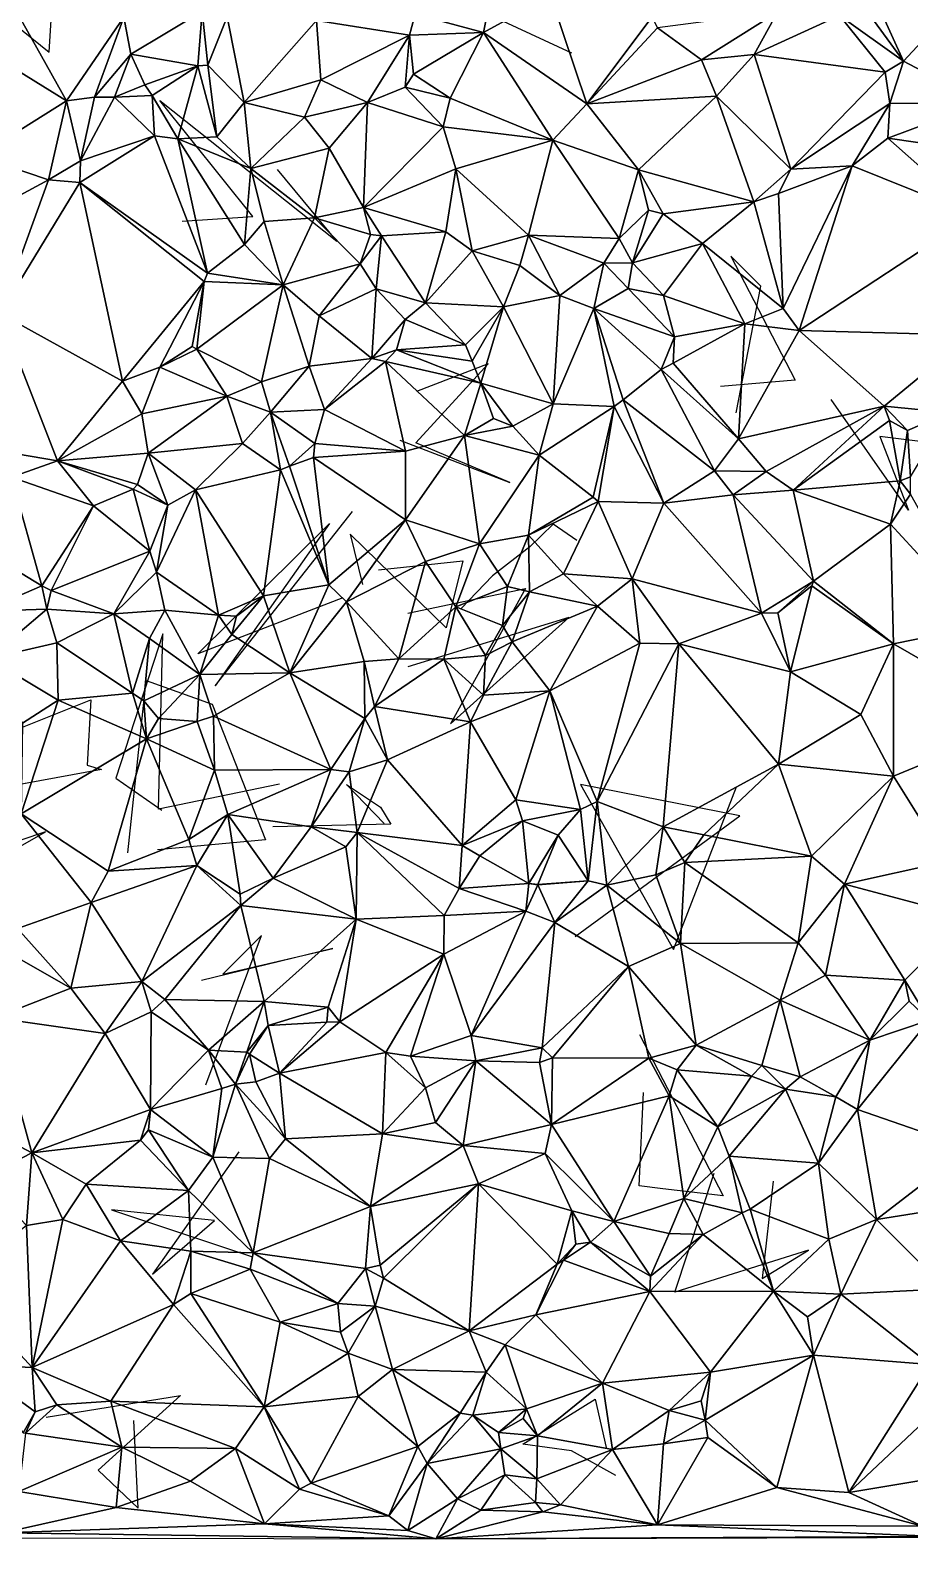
# Model space of a CAD drawing. Header units: metres. Extents: x -15.6 to 15.5, y -15 to 15.8.
# Drawn here: x -6.24 to 3.23, y -14.99 to 1.26 of the extents above; entities that cross this region are included whole.
import ezdxf

# ---------------------------------------------------------------- set-up
doc = ezdxf.new("R2010")
doc.units = ezdxf.units.M
doc.layers.add('CRACKS', color=1, linetype='Continuous')
doc.layers.add('STREET_MESH', color=7, linetype='Continuous')

msp = doc.modelspace()

# ---------------------------------------------------------------- linework, layer by layer
at = {"layer": 'CRACKS'}
for points in [[(-6.993, 1.798, 0.1), (-6.038, 1.024, 0.1), (-5.934, 2.712, 0.1), (-6.664, 1.946, 0.1), (-7.461, 1.06, 0.1)], [(-0.409, 1.013, 0.1), (-2.129, 1.817, 0.1), (-0.677, 1.504, 0.1), (-1.448, 2.076, 0.1), (-1.28, 1.486, 0.1)], [(-4.608, -0.793, 0.1), (-3.844, -0.744, 0.1), (-4.847, 0.506, 0.1), (-2.942, -1.01, 0.1), (-3.58, -0.239, 0.1)], [(1.36, -2.86, 0.1), (1.626, -1.494, 0.1), (1.301, -1.173, 0.1), (1.996, -2.509, 0.1), (1.19, -2.576, 0.1)], [(-2.264, -3.153, 0.1), (-1.078, -3.609, 0.1), (-2.089, -3.181, 0.1), (-1.311, -2.333, 0.1), (-2.082, -2.629, 0.1)], [(3.437, -3.069, 0.1), (4.034, -3.253, 0.1), (2.906, -3.113, 0.1), (3.215, -3.907, 0.1), (2.383, -2.717, 0.1)], [(-2.876, -4.85, 0.1), (-4.438, -5.456, 0.1), (-3.02, -4.052, 0.1), (-4.251, -5.801, 0.1), (-2.774, -3.922, 0.1)], [(-0.356, -4.234, 0.1), (-0.611, -4.059, 0.1), (-0.861, -4.301, 0.1), (-1.264, -4.616, 0.1), (-1.604, -4.968, 0.1)], [(-2.493, -4.551, 0.1), (-1.585, -4.454, 0.1), (-1.765, -5.176, 0.1), (-2.799, -4.165, 0.1), (-2.663, -4.707, 0.1)], [(-2.177, -5.016, 0.1), (-0.911, -4.753, 0.1), (-1.716, -6.208, 0.1), (-0.442, -5.062, 0.1), (-2.178, -5.596, 0.1)], [(-3.559, -6.857, 0.1), (-4.863, -7.127, 0.1), (-4.816, -5.238, 0.1), (-5.322, -6.794, 0.1), (-4.827, -7.14, 0.1)], [(-5.191, -7.6, 0.1), (-4.996, -5.742, 0.1), (-4.284, -5.996, 0.1), (-3.708, -7.458, 0.1), (-4.873, -7.565, 0.1)], [(-6.672, -6.381, 0.1), (-5.591, -5.95, 0.1), (-5.629, -6.655, 0.1), (-5.477, -6.702, 0.1), (-7.121, -7.004, 0.1)], [(-2.431, -7.284, 0.1), (-2.838, -6.862, 0.1), (-2.47, -7.107, 0.1), (-2.359, -7.289, 0.1), (-3.632, -7.318, 0.1)], [(-0.374, -8.501, 0.1), (1.4, -7.2, 0.1), (-0.316, -6.863, 0.1), (0.684, -8.64, 0.1), (1.361, -6.888, 0.1)], [(-7.014, -7.626, 0.1), (-7.861, -8.391, 0.1), (-6.077, -7.372, 0.1), (-7.379, -7.809, 0.1), (-7.75, -8.092, 0.1)], [(-4.352, -10.096, 0.1), (-3.753, -8.487, 0.1), (-4.168, -8.906, 0.1), (-2.985, -8.629, 0.1), (-4.398, -8.973, 0.1)], [(0.319, -9.556, 0.1), (1.22, -11.293, 0.1), (0.57, -11.218, 0.1), (0.315, -11.185, 0.1), (0.36, -10.178, 0.1)], [(-3.997, -10.819, 0.1), (-4.925, -12.135, 0.1), (-4.258, -11.559, 0.1), (-5.366, -11.443, 0.1), (-3.85, -11.95, 0.1)], [(1.759, -11.136, 0.1), (1.639, -12.183, 0.1), (2.139, -11.877, 0.1), (0.699, -12.329, 0.1), (1.123, -11.05, 0.1)], [(-6.072, -13.677, 0.1), (-4.623, -13.443, 0.1), (-5.511, -14.248, 0.1), (-5.079, -14.655, 0.1), (-5.127, -13.714, 0.1)], [(0.065, -14.305, 0.1), (-0.414, -14.041, 0.1), (-0.937, -13.969, 0.1), (-0.159, -13.481, 0.1), (-0.041, -14.003, 0.1)]]:
    msp.add_polyline3d(points, dxfattribs=at)
at = {"layer": 'STREET_MESH'}
for points in [[(-6.542, 1.738), (-6.903, 1.152), (-5.852, 0.501)], [(-5.236, 1.402), (-6.542, 1.738), (-5.852, 0.501)], [(-1.361, 1.238), (-1.266, 1.731), (-2.098, 1.434)], [(-0.641, 1.635), (-1.266, 1.731), (-1.361, 1.238)], [(-0.641, 1.635), (-1.361, 1.238), (-0.248, 0.47)], [(0.456, 1.406), (-0.641, 1.635), (-0.248, 0.47)], [(3.162, 0.927), (2.633, 1.653), (2.473, 1.422)], [(2.633, 1.653), (3.162, 0.927), (2.774, 1.783)], [(2.774, 1.783), (3.162, 0.927), (3.502, 1.293)], [(-5.236, 1.402), (-5.852, 0.501), (-5.551, 0.542)], [(-5.158, 1.003), (-5.236, 1.402), (-5.551, 0.542)], [(-5.236, 1.402), (-5.158, 1.003), (-4.392, 1.462)], [(-5.158, 1.003), (-4.438, 0.878), (-4.392, 1.462)], [(-4.438, 0.878), (-4.332, 0.886), (-4.392, 1.462)], [(-4.332, 0.886), (-4.122, 1.405), (-4.392, 1.462)], [(-4.122, 1.405), (-4.332, 0.886), (-3.938, 0.483)], [(-4.122, 1.405), (-3.938, 0.483), (-3.16, 1.368)], [(-3.938, 0.483), (-3.112, 0.726), (-3.16, 1.368)], [(-2.158, 1.21), (-2.098, 1.434), (-3.16, 1.368)], [(-3.112, 0.726), (-2.158, 1.21), (-3.16, 1.368)], [(-2.158, 1.21), (-1.361, 1.238), (-2.098, 1.434)], [(0.513, 1.287), (0.456, 1.406), (-0.248, 0.47)], [(0.513, 1.287), (0.986, 0.943), (1.805, 1.456)], [(1.805, 1.456), (0.986, 0.943), (1.554, 1)], [(2.473, 1.422), (1.805, 1.456), (1.554, 1)], [(2.965, 0.81), (2.473, 1.422), (1.554, 1)], [(3.162, 0.927), (2.473, 1.422), (2.965, 0.81)], [(-6.903, 1.152), (-6.803, -0.095), (-5.852, 0.501)], [(-2.158, 1.21), (-3.112, 0.726), (-2.61, 0.482)], [(-2.207, 0.65), (-2.158, 1.21), (-2.61, 0.482)], [(-2.207, 0.65), (-2.114, 0.789), (-2.158, 1.21)], [(-2.114, 0.789), (-1.361, 1.238), (-2.158, 1.21)], [(-1.361, 1.238), (-2.114, 0.789), (-1.721, 0.529)], [(-1.361, 1.238), (-1.721, 0.529), (-0.615, 0.078)], [(-1.361, 1.238), (-0.615, 0.078), (-0.248, 0.47)], [(0.986, 0.943), (0.513, 1.287), (-0.248, 0.47)], [(3.502, 1.293), (3.162, 0.927), (4.011, 0.479)], [(-5.336, 0.54), (-5.158, 1.003), (-5.551, 0.542)], [(-5.158, 1.003), (-5.336, 0.54), (-5.009, 0.672)], [(-4.438, 0.878), (-5.158, 1.003), (-5.009, 0.672)], [(0.986, 0.943), (1.149, 0.553), (1.554, 1)], [(1.149, 0.553), (1.947, -0.233), (1.554, 1)], [(1.947, -0.233), (2.965, 0.81), (1.554, 1)], [(-4.93, 0.558), (-4.438, 0.878), (-5.009, 0.672)], [(-4.438, 0.878), (-4.93, 0.558), (-4.652, 0.092)], [(-4.233, 0.114), (-4.438, 0.878), (-4.652, 0.092)], [(-4.332, 0.886), (-4.438, 0.878), (-4.233, 0.114)], [(-4.332, 0.886), (-4.233, 0.114), (-3.938, 0.483)], [(1.149, 0.553), (0.986, 0.943), (-0.248, 0.47)], [(3.162, 0.927), (2.965, 0.81), (3.014, 0.474)], [(4.011, 0.479), (3.162, 0.927), (3.014, 0.474)], [(-5.336, 0.54), (-4.93, 0.558), (-5.009, 0.672)], [(-3.112, 0.726), (-3.938, 0.483), (-3.288, 0.327)], [(-3.112, 0.726), (-3.288, 0.327), (-2.61, 0.482)], [(-2.114, 0.789), (-2.207, 0.65), (-1.721, 0.529)], [(2.965, 0.81), (1.947, -0.233), (3.014, 0.474)], [(-5.852, 0.501), (-6.803, -0.095), (-6.046, -0.351)], [(-5.701, -0.146), (-5.852, 0.501), (-6.046, -0.351)], [(-5.852, 0.501), (-5.701, -0.146), (-5.551, 0.542)], [(-5.701, -0.146), (-5.336, 0.54), (-5.551, 0.542)], [(-5.336, 0.54), (-5.701, -0.146), (-4.903, 0.125)], [(-4.93, 0.558), (-5.336, 0.54), (-4.903, 0.125)], [(-4.652, 0.092), (-4.93, 0.558), (-4.903, 0.125)], [(-1.797, 0.221), (-2.207, 0.65), (-2.61, 0.482)], [(-2.207, 0.65), (-1.797, 0.221), (-1.721, 0.529)], [(-1.721, 0.529), (-1.797, 0.221), (-0.615, 0.078)], [(1.149, 0.553), (-0.248, 0.47), (0.308, -0.242)], [(1.551, -0.586), (1.149, 0.553), (0.308, -0.242)], [(1.551, -0.586), (1.947, -0.233), (1.149, 0.553)], [(-3.938, 0.483), (-4.233, 0.114), (-3.866, -0.226)], [(-3.288, 0.327), (-3.938, 0.483), (-3.866, -0.226)], [(-3.022, -0.01), (-3.288, 0.327), (-3.866, -0.226)], [(-3.288, 0.327), (-3.022, -0.01), (-2.61, 0.482)], [(-3.022, -0.01), (-2.653, -0.649), (-2.61, 0.482)], [(-2.653, -0.649), (-1.797, 0.221), (-2.61, 0.482)], [(-0.248, 0.47), (-0.615, 0.078), (0.308, -0.242)], [(1.947, -0.233), (2.607, -0.198), (3.014, 0.474)], [(2.607, -0.198), (2.992, 0.1), (3.014, 0.474)], [(2.992, 0.1), (4.011, 0.479), (3.014, 0.474)], [(4.011, 0.479), (2.992, 0.1), (4.283, -0.088)], [(-1.797, 0.221), (-2.653, -0.649), (-1.661, -0.231)], [(-1.797, 0.221), (-1.661, -0.231), (-0.615, 0.078)], [(-4.903, 0.125), (-5.701, -0.146), (-5.71, -0.378)], [(-4.335, -1.355), (-4.903, 0.125), (-5.71, -0.378)], [(-4.335, -1.355), (-4.652, 0.092), (-4.903, 0.125)], [(-4.233, 0.114), (-4.652, 0.092), (-3.866, -0.226)], [(-4.652, 0.092), (-3.937, -1.047), (-3.866, -0.226)], [(-4.335, -1.355), (-3.937, -1.047), (-4.652, 0.092)], [(-0.615, 0.078), (-1.661, -0.231), (-0.877, -0.944)], [(0.101, -0.98), (-0.615, 0.078), (-0.877, -0.944)], [(-0.615, 0.078), (0.101, -0.98), (0.308, -0.242)], [(2.992, 0.1), (2.607, -0.198), (3.929, -0.729)], [(2.992, 0.1), (3.929, -0.729), (4.283, -0.088)], [(-6.046, -0.351), (-6.803, -0.095), (-6.84, -0.777)], [(-5.701, -0.146), (-6.046, -0.351), (-5.71, -0.378)], [(-3.183, -0.758), (-3.022, -0.01), (-3.866, -0.226)], [(-3.022, -0.01), (-3.183, -0.758), (-2.653, -0.649)], [(-3.937, -1.047), (-3.725, -0.798), (-3.866, -0.226)], [(-3.725, -0.798), (-3.183, -0.758), (-3.866, -0.226)], [(-2.653, -0.649), (-1.766, -0.908), (-1.661, -0.231)], [(-1.766, -0.908), (-1.485, -1.116), (-1.661, -0.231)], [(-1.661, -0.231), (-1.485, -1.116), (-0.877, -0.944)], [(0.101, -0.98), (0.416, -0.675), (0.308, -0.242)], [(0.416, -0.675), (0.574, -0.715), (0.308, -0.242)], [(0.574, -0.715), (1.551, -0.586), (0.308, -0.242)], [(1.947, -0.233), (1.551, -0.586), (1.815, -0.498)], [(2.607, -0.198), (1.947, -0.233), (1.815, -0.498)], [(1.864, -1.735), (2.607, -0.198), (1.815, -0.498)], [(2.607, -0.198), (1.864, -1.735), (2.037, -1.973)], [(3.929, -0.729), (2.607, -0.198), (2.037, -1.973)], [(-6.567, -1.79), (-6.046, -0.351), (-6.84, -0.777)], [(-6.046, -0.351), (-6.567, -1.79), (-5.71, -0.378)], [(-6.567, -1.79), (-5.249, -2.517), (-5.71, -0.378)], [(-5.249, -2.517), (-4.369, -1.443), (-5.71, -0.378)], [(-4.369, -1.443), (-4.335, -1.355), (-5.71, -0.378)], [(-2.653, -0.649), (-3.183, -0.758), (-2.579, -0.937)], [(-2.653, -0.649), (-2.579, -0.937), (-2.461, -0.952)], [(-1.766, -0.908), (-2.653, -0.649), (-2.461, -0.952)], [(0.995, -1.036), (1.551, -0.586), (0.574, -0.715)], [(1.864, -1.735), (1.551, -0.586), (0.995, -1.036)], [(1.551, -0.586), (1.864, -1.735), (1.815, -0.498)], [(-3.725, -0.798), (-3.937, -1.047), (-3.518, -1.479)], [(-3.183, -0.758), (-3.725, -0.798), (-3.518, -1.479)], [(-2.691, -1.256), (-3.183, -0.758), (-3.518, -1.479)], [(-3.183, -0.758), (-2.691, -1.256), (-2.579, -0.937)], [(0.243, -1.243), (0.416, -0.675), (0.101, -0.98)], [(0.416, -0.675), (0.243, -1.243), (0.574, -0.715)], [(0.243, -1.243), (0.995, -1.036), (0.574, -0.715)], [(3.884, -2.022), (3.929, -0.729), (2.037, -1.973)], [(-2.579, -0.937), (-2.691, -1.256), (-2.461, -0.952)], [(-2.691, -1.256), (-2.517, -1.525), (-2.461, -0.952)], [(-2.517, -1.525), (-1.985, -1.673), (-2.461, -0.952)], [(-1.985, -1.673), (-1.766, -0.908), (-2.461, -0.952)], [(-1.985, -1.673), (-1.485, -1.116), (-1.766, -0.908)], [(-1.485, -1.116), (-0.972, -1.274), (-0.877, -0.944)], [(-0.972, -1.274), (-0.539, -1.594), (-0.877, -0.944)], [(-0.539, -1.594), (-0.065, -1.248), (-0.877, -0.944)], [(-0.065, -1.248), (0.101, -0.98), (-0.877, -0.944)], [(-3.937, -1.047), (-4.335, -1.355), (-3.518, -1.479)], [(-1.485, -1.116), (-1.985, -1.673), (-1.148, -1.719)], [(-0.972, -1.274), (-1.485, -1.116), (-1.148, -1.719)], [(-0.065, -1.248), (0.243, -1.243), (0.101, -0.98)], [(0.243, -1.243), (0.576, -1.596), (0.995, -1.036)], [(0.995, -1.036), (0.576, -1.596), (1.453, -1.901)], [(1.864, -1.735), (0.995, -1.036), (1.453, -1.901)], [(-2.691, -1.256), (-3.518, -1.479), (-3.131, -1.813)], [(-2.517, -1.525), (-2.691, -1.256), (-3.131, -1.813)], [(-0.539, -1.594), (-0.972, -1.274), (-1.148, -1.719)], [(-0.172, -1.737), (-0.065, -1.248), (-0.539, -1.594)], [(-0.172, -1.737), (0.197, -1.52), (-0.065, -1.248)], [(0.197, -1.52), (0.243, -1.243), (-0.065, -1.248)], [(0.243, -1.243), (0.197, -1.52), (0.576, -1.596)], [(-4.369, -1.443), (-5.249, -2.517), (-4.847, -2.366)], [(-4.369, -1.443), (-4.847, -2.366), (-4.499, -2.145)], [(-4.45, -2.175), (-4.369, -1.443), (-4.499, -2.145)], [(-4.369, -1.443), (-4.45, -2.175), (-3.518, -1.479)], [(-4.335, -1.355), (-4.369, -1.443), (-3.518, -1.479)], [(-3.518, -1.479), (-4.45, -2.175), (-3.752, -2.526)], [(-3.24, -2.355), (-3.518, -1.479), (-3.752, -2.526)], [(-3.518, -1.479), (-3.24, -2.355), (-3.131, -1.813)], [(-2.566, -2.273), (-2.517, -1.525), (-3.131, -1.813)], [(-2.205, -1.855), (-2.517, -1.525), (-2.566, -2.273)], [(-2.205, -1.855), (-1.985, -1.673), (-2.517, -1.525)], [(-0.539, -1.594), (-1.148, -1.719), (-0.612, -2.763)], [(-0.172, -1.737), (-0.539, -1.594), (-0.612, -2.763)], [(0.197, -1.52), (-0.172, -1.737), (0.695, -2.04)], [(0.197, -1.52), (0.695, -2.04), (0.576, -1.596)], [(0.576, -1.596), (0.695, -2.04), (1.453, -1.901)], [(-1.985, -1.673), (-2.205, -1.855), (-1.555, -2.126)], [(-1.985, -1.673), (-1.555, -2.126), (-1.148, -1.719)], [(-1.555, -2.126), (-1.483, -2.303), (-1.148, -1.719)], [(-1.483, -2.303), (-1.389, -2.54), (-1.148, -1.719)], [(-1.148, -1.719), (-1.389, -2.54), (-0.612, -2.763)], [(0.047, -2.79), (-0.172, -1.737), (-0.612, -2.763)], [(0.552, -2.391), (-0.172, -1.737), (0.142, -2.72)], [(0.695, -2.04), (-0.172, -1.737), (0.552, -2.391)], [(-0.172, -1.737), (0.047, -2.79), (0.142, -2.72)], [(2.037, -1.973), (1.864, -1.735), (1.453, -1.901)], [(-6.856, -3.223), (-5.949, -3.377), (-6.567, -1.79)], [(-5.949, -3.377), (-5.249, -2.517), (-6.567, -1.79)], [(-3.24, -2.355), (-2.566, -2.273), (-3.131, -1.813)], [(-2.297, -2.179), (-2.205, -1.855), (-2.566, -2.273)], [(-2.205, -1.855), (-2.297, -2.179), (-1.555, -2.126)], [(1.385, -3.14), (1.453, -1.901), (0.679, -2.323)], [(1.453, -1.901), (0.695, -2.04), (0.679, -2.323)], [(1.385, -3.14), (2.037, -1.973), (1.453, -1.901)], [(0.695, -2.04), (0.552, -2.391), (0.679, -2.323)], [(2.037, -1.973), (1.385, -3.14), (2.952, -2.788)], [(3.884, -2.022), (2.037, -1.973), (2.952, -2.788)], [(3.652, -2.855), (3.884, -2.022), (2.952, -2.788)], [(-4.847, -2.366), (-4.45, -2.175), (-4.499, -2.145)], [(-4.125, -2.681), (-4.45, -2.175), (-4.847, -2.366)], [(-4.45, -2.175), (-4.125, -2.681), (-3.752, -2.526)], [(-3.24, -2.355), (-3.074, -2.824), (-2.566, -2.273)], [(-3.074, -2.824), (-2.418, -2.307), (-2.566, -2.273)], [(-2.418, -2.307), (-2.297, -2.179), (-2.566, -2.273)], [(-1.389, -2.54), (-2.297, -2.179), (-2.418, -2.307)], [(-2.297, -2.179), (-1.483, -2.303), (-1.555, -2.126)], [(-1.483, -2.303), (-2.297, -2.179), (-1.389, -2.54)], [(-4.847, -2.366), (-5.249, -2.517), (-5.042, -2.869)], [(-4.125, -2.681), (-4.847, -2.366), (-5.042, -2.869)], [(-3.657, -2.853), (-3.24, -2.355), (-3.752, -2.526)], [(-3.657, -2.853), (-3.074, -2.824), (-3.24, -2.355)], [(-3.074, -2.824), (-2.203, -3.271), (-2.418, -2.307)], [(-1.389, -2.54), (-2.418, -2.307), (-1.567, -3.104)], [(-2.418, -2.307), (-2.203, -3.271), (-1.567, -3.104)], [(1.126, -3.485), (0.552, -2.391), (0.142, -2.72)], [(0.552, -2.391), (1.385, -3.14), (0.679, -2.323)], [(1.385, -3.14), (0.552, -2.391), (1.126, -3.485)], [(-5.249, -2.517), (-5.949, -3.377), (-5.042, -2.869)], [(-4.125, -2.681), (-3.657, -2.853), (-3.752, -2.526)], [(-1.253, -2.92), (-1.389, -2.54), (-1.567, -3.104)], [(-1.389, -2.54), (-1.046, -3.001), (-0.612, -2.763)], [(-1.389, -2.54), (-1.253, -2.92), (-1.046, -3.001)], [(-4.972, -3.295), (-4.125, -2.681), (-5.042, -2.869)], [(-4.125, -2.681), (-4.972, -3.295), (-3.956, -3.19)], [(-3.657, -2.853), (-4.125, -2.681), (-3.956, -3.19)], [(0.142, -2.72), (0.047, -2.79), (0.579, -3.832)], [(1.126, -3.485), (0.142, -2.72), (0.579, -3.832)], [(-5.949, -3.377), (-4.972, -3.295), (-5.042, -2.869)], [(-3.548, -3.472), (-3.657, -2.853), (-3.956, -3.19)], [(-3.657, -2.853), (-3.178, -3.191), (-3.074, -2.824)], [(-3.45, -3.433), (-3.657, -2.853), (-3.548, -3.472)], [(-3.178, -3.191), (-3.657, -2.853), (-3.45, -3.433)], [(-3.074, -2.824), (-3.178, -3.191), (-2.203, -3.271)], [(-1.046, -3.001), (-1.253, -2.92), (-1.567, -3.104)], [(-1.046, -3.001), (-0.762, -3.314), (-0.612, -2.763)], [(-0.762, -3.314), (0.047, -2.79), (-0.612, -2.763)], [(-0.181, -3.766), (0.047, -2.79), (-0.762, -3.314)], [(-0.126, -3.813), (0.047, -2.79), (-0.181, -3.766)], [(0.047, -2.79), (-0.126, -3.813), (0.579, -3.832)], [(1.385, -3.14), (1.681, -3.492), (2.952, -2.788)], [(2.952, -2.788), (1.681, -3.492), (1.972, -3.693)], [(3.009, -2.941), (2.952, -2.788), (1.972, -3.693)], [(3.009, -2.941), (3.204, -3.048), (2.952, -2.788)], [(3.204, -3.048), (3.652, -2.855), (2.952, -2.788)], [(3.652, -2.855), (3.204, -3.048), (3.237, -3.55)], [(-0.762, -3.314), (-1.046, -3.001), (-1.567, -3.104)], [(3.124, -3.59), (3.009, -2.941), (1.972, -3.693)], [(3.124, -3.59), (3.204, -3.048), (3.009, -2.941)], [(3.204, -3.048), (3.124, -3.59), (3.237, -3.55)], [(-6.856, -3.223), (-6.446, -3.553), (-5.949, -3.377)], [(-3.956, -3.19), (-4.972, -3.295), (-4.464, -3.688)], [(-3.548, -3.472), (-3.956, -3.19), (-4.464, -3.688)], [(-3.178, -3.191), (-3.45, -3.433), (-3.193, -3.339)], [(-2.203, -3.271), (-3.178, -3.191), (-3.193, -3.339)], [(-2.203, -3.271), (-2.202, -4.01), (-1.567, -3.104)], [(-2.202, -4.01), (-1.403, -4.271), (-1.567, -3.104)], [(-1.403, -4.271), (-0.762, -3.314), (-1.567, -3.104)], [(1.681, -3.492), (1.385, -3.14), (1.126, -3.485)], [(-6.446, -3.553), (-5.561, -3.862), (-5.949, -3.377)], [(-5.089, -3.63), (-4.972, -3.295), (-5.949, -3.377)], [(-5.561, -3.862), (-5.136, -3.68), (-5.949, -3.377)], [(-5.136, -3.68), (-5.089, -3.63), (-5.949, -3.377)], [(-5.089, -3.63), (-4.761, -3.855), (-4.972, -3.295)], [(-4.972, -3.295), (-4.761, -3.855), (-4.464, -3.688)], [(-3.45, -3.433), (-3.029, -4.712), (-3.193, -3.339)], [(-2.202, -4.01), (-2.203, -3.271), (-3.193, -3.339)], [(-3.029, -4.712), (-2.202, -4.01), (-3.193, -3.339)], [(-0.762, -3.314), (-1.403, -4.271), (-0.876, -4.177)], [(-0.181, -3.766), (-0.762, -3.314), (-0.876, -4.177)], [(-6.119, -4.724), (-6.446, -3.553), (-7.005, -4.183)], [(-6.119, -4.724), (-5.561, -3.862), (-6.446, -3.553)], [(-3.73, -4.831), (-3.548, -3.472), (-4.464, -3.688)], [(-3.548, -3.472), (-3.73, -4.831), (-3.029, -4.712)], [(-3.45, -3.433), (-3.548, -3.472), (-3.029, -4.712)], [(1.326, -3.744), (1.126, -3.485), (0.579, -3.832)], [(1.681, -3.492), (1.126, -3.485), (1.326, -3.744)], [(1.681, -3.492), (1.326, -3.744), (1.972, -3.693)], [(3.124, -3.59), (3.238, -3.734), (3.237, -3.55)], [(-5.561, -3.862), (-4.956, -4.35), (-5.136, -3.68)], [(-4.761, -3.855), (-5.089, -3.63), (-5.136, -3.68)], [(-4.956, -4.35), (-4.761, -3.855), (-5.136, -3.68)], [(-4.761, -3.855), (-4.883, -4.576), (-4.464, -3.688)], [(-4.883, -4.576), (-4.214, -5.038), (-4.464, -3.688)], [(-4.214, -5.038), (-3.73, -4.831), (-4.464, -3.688)], [(1.326, -3.744), (2.191, -4.671), (1.972, -3.693)], [(3.021, -4.057), (3.124, -3.59), (1.972, -3.693)], [(2.191, -4.671), (3.021, -4.057), (1.972, -3.693)], [(3.238, -3.734), (3.124, -3.59), (3.021, -4.057)], [(3.238, -3.734), (3.021, -4.057), (4.028, -5.148)], [(-5.561, -3.862), (-6.119, -4.724), (-6.016, -4.772)], [(-4.956, -4.35), (-5.561, -3.862), (-6.016, -4.772)], [(-4.761, -3.855), (-4.956, -4.35), (-4.883, -4.576)], [(-0.126, -3.813), (-0.181, -3.766), (-0.876, -4.177)], [(-0.501, -4.593), (-0.126, -3.813), (-0.876, -4.177)], [(-0.126, -3.813), (-0.501, -4.593), (0.24, -4.648)], [(-0.126, -3.813), (0.24, -4.648), (0.579, -3.832)], [(0.579, -3.832), (0.24, -4.648), (1.633, -5.016)], [(1.326, -3.744), (0.579, -3.832), (1.633, -5.016)], [(2.191, -4.671), (1.326, -3.744), (1.633, -5.016)], [(-2.837, -4.896), (-2.202, -4.01), (-3.029, -4.712)], [(-2.202, -4.01), (-2.837, -4.896), (-1.985, -4.459)], [(-1.403, -4.271), (-2.202, -4.01), (-1.985, -4.459)], [(3.021, -4.057), (2.191, -4.671), (3.053, -5.346)], [(3.021, -4.057), (3.053, -5.346), (4.028, -5.148)], [(-6.119, -4.724), (-7.005, -4.183), (-6.751, -4.995)], [(-1.403, -4.271), (-1.103, -4.731), (-0.876, -4.177)], [(-1.103, -4.731), (-0.865, -4.787), (-0.876, -4.177)], [(-0.865, -4.787), (-0.501, -4.593), (-0.876, -4.177)], [(-4.956, -4.35), (-6.016, -4.772), (-5.342, -5.025)], [(-4.883, -4.576), (-4.956, -4.35), (-5.342, -5.025)], [(-1.658, -4.95), (-1.403, -4.271), (-1.985, -4.459)], [(-1.658, -4.95), (-1.103, -4.731), (-1.403, -4.271)], [(-2.837, -4.896), (-2.274, -5.508), (-1.985, -4.459)], [(-2.274, -5.508), (-1.658, -4.95), (-1.985, -4.459)], [(-4.793, -4.984), (-4.883, -4.576), (-5.342, -5.025)], [(-4.214, -5.038), (-4.883, -4.576), (-4.793, -4.984)], [(-3.73, -4.831), (-3.449, -5.66), (-3.029, -4.712)], [(-3.449, -5.66), (-2.837, -4.896), (-3.029, -4.712)], [(-0.501, -4.593), (-0.865, -4.787), (-0.134, -4.942)], [(0.24, -4.648), (-0.501, -4.593), (-0.134, -4.942)], [(0.24, -4.648), (-0.134, -4.942), (0.32, -5.339)], [(0.24, -4.648), (0.742, -5.347), (1.633, -5.016)], [(0.742, -5.347), (0.24, -4.648), (0.32, -5.339)], [(1.808, -5.015), (2.191, -4.671), (1.633, -5.016)], [(1.808, -5.015), (2.175, -4.723), (2.191, -4.671)], [(2.191, -4.671), (2.175, -4.723), (3.053, -5.346)], [(-6.065, -4.975), (-6.119, -4.724), (-6.751, -4.995)], [(-6.119, -4.724), (-6.065, -4.975), (-6.016, -4.772)], [(-6.016, -4.772), (-6.065, -4.975), (-5.342, -5.025)], [(-4.214, -5.038), (-4.021, -5.05), (-3.73, -4.831)], [(-3.73, -4.831), (-4.071, -5.245), (-3.449, -5.66)], [(-4.021, -5.05), (-4.071, -5.245), (-3.73, -4.831)], [(-1.103, -4.731), (-1.658, -4.95), (-1.158, -5.15)], [(-0.865, -4.787), (-1.103, -4.731), (-1.158, -5.15)], [(-0.865, -4.787), (-1.158, -5.15), (-1.053, -5.327)], [(-0.134, -4.942), (-0.865, -4.787), (-1.053, -5.327)], [(2.175, -4.723), (1.808, -5.015), (1.944, -5.65)], [(2.175, -4.723), (1.944, -5.65), (3.053, -5.346)], [(-6.693, -5.506), (-6.065, -4.975), (-6.751, -4.995)], [(-6.065, -4.975), (-6.693, -5.506), (-5.955, -5.336)], [(-6.065, -4.975), (-5.955, -5.336), (-5.342, -5.025)], [(-5.955, -5.336), (-5.141, -5.879), (-5.342, -5.025)], [(-4.793, -4.984), (-5.342, -5.025), (-4.957, -5.288)], [(-5.342, -5.025), (-5.141, -5.879), (-4.957, -5.288)], [(-4.418, -5.677), (-4.793, -4.984), (-4.957, -5.288)], [(-4.418, -5.677), (-4.214, -5.038), (-4.793, -4.984)], [(-2.837, -4.896), (-3.449, -5.66), (-2.645, -5.539)], [(-2.837, -4.896), (-2.645, -5.539), (-2.274, -5.508)], [(-1.789, -5.514), (-1.658, -4.95), (-2.274, -5.508)], [(-1.789, -5.514), (-1.339, -5.473), (-1.658, -4.95)], [(-1.658, -4.95), (-1.339, -5.473), (-1.158, -5.15)], [(-0.647, -5.854), (-0.134, -4.942), (-1.053, -5.327)], [(-0.134, -4.942), (-0.647, -5.854), (0.32, -5.339)], [(0.742, -5.347), (1.944, -5.65), (1.633, -5.016)], [(1.944, -5.65), (1.808, -5.015), (1.633, -5.016)], [(-4.214, -5.038), (-4.418, -5.677), (-4.071, -5.245)], [(-4.021, -5.05), (-4.214, -5.038), (-4.071, -5.245)], [(-1.158, -5.15), (-1.339, -5.473), (-1.053, -5.327)], [(3.053, -5.346), (4.495, -6.177), (4.028, -5.148)], [(-6.693, -5.506), (-5.942, -5.954), (-5.955, -5.336)], [(-5.955, -5.336), (-5.942, -5.954), (-5.141, -5.879)], [(-5.141, -5.879), (-5.02, -5.961), (-4.957, -5.288)], [(-5.02, -5.961), (-4.418, -5.677), (-4.957, -5.288)], [(-4.071, -5.245), (-4.418, -5.677), (-3.449, -5.66)], [(-0.647, -5.854), (-1.053, -5.327), (-1.363, -5.899)], [(-1.053, -5.327), (-1.339, -5.473), (-1.363, -5.899)], [(-0.647, -5.854), (-0.139, -7.047), (0.32, -5.339)], [(-0.139, -7.047), (0.742, -5.347), (0.32, -5.339)], [(0.574, -7.318), (0.742, -5.347), (-0.139, -7.047)], [(0.742, -5.347), (0.574, -7.318), (1.816, -6.643)], [(1.944, -5.65), (0.742, -5.347), (1.816, -6.643)], [(3.053, -5.346), (1.944, -5.65), (2.702, -6.107)], [(3.052, -6.771), (3.053, -5.346), (2.702, -6.107)], [(3.052, -6.771), (4.495, -6.177), (3.053, -5.346)], [(-6.693, -5.506), (-6.325, -6.202), (-5.942, -5.954)], [(-2.645, -5.539), (-2.534, -6.021), (-2.274, -5.508)], [(-2.534, -6.021), (-1.789, -5.514), (-2.274, -5.508)], [(-1.503, -6.188), (-1.789, -5.514), (-2.534, -6.021)], [(-1.339, -5.473), (-1.789, -5.514), (-1.363, -5.899)], [(-1.789, -5.514), (-1.503, -6.188), (-1.363, -5.899)], [(-4.418, -5.677), (-5.02, -5.961), (-4.861, -6.15)], [(-4.444, -6.185), (-4.418, -5.677), (-4.861, -6.15)], [(-4.418, -5.677), (-4.444, -6.185), (-4.271, -6.128)], [(-3.449, -5.66), (-4.418, -5.677), (-4.271, -6.128)], [(-3.449, -5.66), (-4.271, -6.128), (-3.005, -6.699)], [(-2.645, -5.539), (-3.449, -5.66), (-2.641, -6.153)], [(-3.449, -5.66), (-3.005, -6.699), (-2.641, -6.153)], [(-2.534, -6.021), (-2.645, -5.539), (-2.641, -6.153)], [(1.944, -5.65), (1.816, -6.643), (2.702, -6.107)], [(-4.99, -6.369), (-5.942, -5.954), (-6.34, -7.18)], [(-5.942, -5.954), (-6.325, -6.202), (-6.34, -7.18)], [(-5.141, -5.879), (-5.942, -5.954), (-4.99, -6.369)], [(-5.02, -5.961), (-5.141, -5.879), (-4.99, -6.369)], [(-4.861, -6.15), (-5.02, -5.961), (-4.99, -6.369)], [(-1.503, -6.188), (-0.647, -5.854), (-1.363, -5.899)], [(-0.647, -5.854), (-1.503, -6.188), (-1.012, -7.026)], [(-0.317, -7.13), (-0.647, -5.854), (-1.012, -7.026)], [(-0.647, -5.854), (-0.317, -7.13), (-0.139, -7.047)], [(-4.444, -6.185), (-4.861, -6.15), (-4.99, -6.369)], [(-4.271, -6.128), (-4.444, -6.185), (-4.26, -6.707)], [(-4.271, -6.128), (-4.26, -6.707), (-3.005, -6.699)], [(-3.005, -6.699), (-2.809, -6.727), (-2.641, -6.153)], [(-2.809, -6.727), (-2.397, -6.598), (-2.641, -6.153)], [(-2.397, -6.598), (-2.534, -6.021), (-2.641, -6.153)], [(-1.503, -6.188), (-2.534, -6.021), (-2.397, -6.598)], [(1.816, -6.643), (3.052, -6.771), (2.702, -6.107)], [(-4.26, -6.707), (-4.444, -6.185), (-4.99, -6.369)], [(-1.59, -7.521), (-1.503, -6.188), (-2.397, -6.598)], [(-1.503, -6.188), (-1.59, -7.521), (-1.012, -7.026)], [(3.628, -7.692), (4.495, -6.177), (3.052, -6.771)], [(-5.404, -7.794), (-4.99, -6.369), (-6.34, -7.18)], [(-5.404, -7.794), (-4.534, -7.456), (-4.99, -6.369)], [(-4.534, -7.456), (-4.26, -6.707), (-4.99, -6.369)], [(-2.809, -6.727), (-2.721, -7.378), (-2.397, -6.598)], [(-2.721, -7.378), (-1.59, -7.521), (-2.397, -6.598)], [(1.816, -6.643), (0.574, -7.318), (1.01, -7.404)], [(1.816, -6.643), (1.01, -7.404), (2.171, -7.635)], [(3.052, -6.771), (1.816, -6.643), (2.171, -7.635)], [(-4.26, -6.707), (-4.534, -7.456), (-4.114, -7.187)], [(-3.005, -6.699), (-4.26, -6.707), (-4.114, -7.187)], [(-3.219, -7.317), (-3.005, -6.699), (-4.114, -7.187)], [(-3.219, -7.317), (-2.809, -6.727), (-3.005, -6.699)], [(-3.219, -7.317), (-2.721, -7.378), (-2.809, -6.727)], [(2.524, -7.934), (3.052, -6.771), (2.171, -7.635)], [(2.524, -7.934), (3.628, -7.692), (3.052, -6.771)], [(-1.012, -7.026), (-1.59, -7.521), (-0.94, -7.255)], [(-0.317, -7.13), (-1.012, -7.026), (-0.94, -7.255)], [(-0.559, -7.409), (-0.317, -7.13), (-0.94, -7.255)], [(-0.317, -7.13), (-0.559, -7.409), (-0.235, -7.899)], [(-0.317, -7.13), (-0.235, -7.899), (-0.139, -7.047)], [(-0.235, -7.899), (-0.033, -7.947), (-0.139, -7.047)], [(-0.033, -7.947), (0.574, -7.318), (-0.139, -7.047)], [(-6.379, -8.415), (-5.585, -8.133), (-6.34, -7.18)], [(-5.585, -8.133), (-5.404, -7.794), (-6.34, -7.18)], [(-4.534, -7.456), (-4.447, -7.734), (-4.114, -7.187)], [(-4.447, -7.734), (-3.983, -8.042), (-4.114, -7.187)], [(-3.983, -8.042), (-3.625, -7.871), (-4.114, -7.187)], [(-3.625, -7.871), (-3.219, -7.317), (-4.114, -7.187)], [(-1.59, -7.521), (-1.401, -7.63), (-0.94, -7.255)], [(-1.401, -7.63), (-0.875, -7.928), (-0.94, -7.255)], [(-0.875, -7.928), (-0.559, -7.409), (-0.94, -7.255)], [(-4.534, -7.456), (-5.404, -7.794), (-4.447, -7.734)], [(-2.843, -7.533), (-3.219, -7.317), (-3.625, -7.871)], [(-2.843, -7.533), (-2.721, -7.378), (-3.219, -7.317)], [(-2.721, -7.378), (-2.843, -7.533), (-2.732, -8.311)], [(-1.785, -8.274), (-2.721, -7.378), (-2.732, -8.311)], [(-2.721, -7.378), (-1.785, -8.274), (-1.625, -7.982)], [(-1.59, -7.521), (-2.721, -7.378), (-1.625, -7.982)], [(-0.559, -7.409), (-0.875, -7.928), (-0.775, -7.938)], [(-0.559, -7.409), (-0.775, -7.938), (-0.235, -7.899)], [(0.574, -7.318), (-0.033, -7.947), (0.494, -7.834)], [(0.805, -7.702), (0.574, -7.318), (0.494, -7.834)], [(0.574, -7.318), (0.805, -7.702), (1.01, -7.404)], [(1.01, -7.404), (0.805, -7.702), (2.171, -7.635)], [(-2.843, -7.533), (-3.625, -7.871), (-2.732, -8.311)], [(-1.401, -7.63), (-1.59, -7.521), (-1.625, -7.982)], [(-0.875, -7.928), (-1.401, -7.63), (-1.625, -7.982)], [(0.805, -7.702), (2.028, -8.569), (2.171, -7.635)], [(2.028, -8.569), (2.524, -7.934), (2.171, -7.635)], [(-5.041, -8.985), (-4.447, -7.734), (-5.585, -8.133)], [(-4.447, -7.734), (-5.404, -7.794), (-5.585, -8.133)], [(-4.447, -7.734), (-5.041, -8.985), (-3.976, -8.166)], [(-3.983, -8.042), (-4.447, -7.734), (-3.976, -8.166)], [(0.759, -8.576), (0.805, -7.702), (0.494, -7.834)], [(0.805, -7.702), (0.759, -8.576), (2.028, -8.569)], [(3.628, -7.692), (2.524, -7.934), (3.861, -8.29)], [(-3.625, -7.871), (-3.983, -8.042), (-3.976, -8.166)], [(-3.625, -7.871), (-3.976, -8.166), (-2.732, -8.311)], [(-0.875, -7.928), (-1.625, -7.982), (-0.907, -8.225)], [(-0.775, -7.944), (-0.875, -7.928), (-0.907, -8.225)], [(-0.595, -8.35), (-0.775, -7.944), (-0.907, -8.225)], [(-0.875, -7.928), (-0.775, -7.944), (-0.775, -7.938)], [(-0.775, -7.938), (-0.775, -7.944), (-0.235, -7.899)], [(-0.775, -7.944), (-0.595, -8.35), (-0.235, -7.899)], [(-0.595, -8.35), (-0.033, -7.947), (-0.235, -7.899)], [(-0.033, -7.947), (-0.595, -8.35), (0.198, -8.824)], [(-0.033, -7.947), (0.759, -8.576), (0.494, -7.834)], [(0.759, -8.576), (-0.033, -7.947), (0.198, -8.824)], [(2.32, -8.915), (2.524, -7.934), (2.028, -8.569)], [(2.524, -7.934), (2.32, -8.915), (3.176, -8.968)], [(3.861, -8.29), (2.524, -7.934), (3.176, -8.968)], [(-1.625, -7.982), (-1.785, -8.274), (-0.907, -8.225)], [(-6.379, -8.415), (-5.804, -9.055), (-5.585, -8.133)], [(-5.804, -9.055), (-5.041, -8.985), (-5.585, -8.133)], [(-5.041, -8.985), (-4.793, -9.177), (-3.976, -8.166)], [(-4.793, -9.177), (-3.723, -9.2), (-3.976, -8.166)], [(-3.976, -8.166), (-3.723, -9.2), (-2.732, -8.311)], [(-1.789, -8.691), (-1.785, -8.274), (-2.732, -8.311)], [(-1.494, -9.565), (-0.907, -8.225), (-1.789, -8.691)], [(-0.907, -8.225), (-1.785, -8.274), (-1.789, -8.691)], [(-1.494, -9.565), (-0.595, -8.35), (-0.907, -8.225)], [(-6.379, -8.415), (-6.441, -8.693), (-5.804, -9.055)], [(-3.723, -9.2), (-3.034, -9.262), (-2.732, -8.311)], [(-3.034, -9.262), (-2.908, -9.419), (-2.732, -8.311)], [(-2.908, -9.419), (-1.789, -8.691), (-2.732, -8.311)], [(-0.595, -8.35), (-1.494, -9.565), (-0.731, -9.698)], [(-0.595, -8.35), (-0.731, -9.698), (0.198, -8.824)], [(3.438, -9.401), (3.861, -8.29), (3.176, -8.968)], [(0.929, -9.67), (0.759, -8.576), (0.198, -8.824)], [(0.759, -8.576), (1.832, -9.184), (2.028, -8.569)], [(0.929, -9.67), (1.832, -9.184), (0.759, -8.576)], [(1.832, -9.184), (2.32, -8.915), (2.028, -8.569)], [(-5.804, -9.055), (-6.441, -8.693), (-6.629, -9.377)], [(-2.908, -9.419), (-2.412, -9.748), (-1.789, -8.691)], [(-1.789, -8.691), (-2.412, -9.748), (-2.149, -9.789)], [(-1.494, -9.565), (-1.789, -8.691), (-2.149, -9.789)], [(-0.731, -9.698), (-0.618, -9.805), (0.198, -8.824)], [(-0.618, -9.805), (0.418, -9.811), (0.198, -8.824)], [(0.418, -9.811), (0.929, -9.67), (0.198, -8.824)], [(1.832, -9.184), (2.799, -9.616), (2.32, -8.915)], [(2.32, -8.915), (2.799, -9.616), (3.176, -8.968)], [(-5.804, -9.055), (-6.629, -9.377), (-5.437, -9.544)], [(-5.041, -8.985), (-5.804, -9.055), (-5.437, -9.544)], [(-4.942, -9.31), (-5.041, -8.985), (-5.437, -9.544)], [(-4.942, -9.31), (-4.793, -9.177), (-5.041, -8.985)], [(2.799, -9.616), (3.222, -9.195), (3.176, -8.968)], [(3.222, -9.195), (3.438, -9.401), (3.176, -8.968)], [(-4.793, -9.177), (-4.942, -9.31), (-4.324, -9.723)], [(-3.723, -9.2), (-4.793, -9.177), (-4.324, -9.723)], [(-3.91, -9.746), (-3.723, -9.2), (-4.324, -9.723)], [(-3.681, -9.457), (-3.723, -9.2), (-3.91, -9.746)], [(-3.681, -9.457), (-3.034, -9.262), (-3.723, -9.2)], [(0.929, -9.67), (1.634, -9.89), (1.832, -9.184)], [(1.832, -9.184), (1.634, -9.89), (2.05, -10.012)], [(2.799, -9.616), (1.832, -9.184), (2.05, -10.012)], [(3.222, -9.195), (2.799, -9.616), (3.438, -9.401)], [(-6.226, -10.831), (-6.629, -9.377), (-7.472, -10.171)], [(-6.629, -9.377), (-6.226, -10.831), (-5.437, -9.544)], [(-4.948, -10.364), (-4.942, -9.31), (-5.437, -9.544)], [(-4.942, -9.31), (-4.948, -10.364), (-4.324, -9.723)], [(-3.034, -9.262), (-3.681, -9.457), (-3.05, -9.422)], [(-3.681, -9.457), (-3.559, -9.973), (-3.05, -9.422)], [(-3.559, -9.973), (-2.908, -9.419), (-3.05, -9.422)], [(-3.559, -9.973), (-2.412, -9.748), (-2.908, -9.419)], [(-2.908, -9.419), (-3.034, -9.262), (-3.05, -9.422)], [(3.87, -10.778), (3.438, -9.401), (2.666, -10.363)], [(3.438, -9.401), (2.799, -9.616), (2.666, -10.363)], [(-6.226, -10.831), (-4.948, -10.364), (-5.437, -9.544)], [(-3.88, -9.767), (-3.681, -9.457), (-3.91, -9.746)], [(-3.88, -9.767), (-3.559, -9.973), (-3.681, -9.457)], [(-1.446, -9.839), (-1.494, -9.565), (-2.149, -9.789)], [(-1.494, -9.565), (-1.446, -9.839), (-0.731, -9.698)], [(-4.948, -10.364), (-4.18, -10.136), (-4.324, -9.723)], [(-4.034, -10.089), (-3.91, -9.746), (-4.324, -9.723)], [(-4.18, -10.136), (-4.034, -10.089), (-4.324, -9.723)], [(-4.034, -10.089), (-3.88, -9.767), (-3.91, -9.746)], [(-3.559, -9.973), (-2.449, -10.626), (-2.412, -9.748)], [(-2.449, -10.626), (-1.986, -10.131), (-2.412, -9.748)], [(-2.412, -9.748), (-1.986, -10.131), (-2.149, -9.789)], [(-1.446, -9.839), (-0.76, -9.857), (-0.731, -9.698)], [(-0.76, -9.857), (-0.618, -9.805), (-0.731, -9.698)], [(0.725, -9.937), (0.929, -9.67), (0.418, -9.811)], [(0.929, -9.67), (0.725, -9.937), (1.524, -10.004)], [(1.634, -9.89), (0.929, -9.67), (1.524, -10.004)], [(2.434, -10.227), (2.799, -9.616), (2.05, -10.012)], [(2.799, -9.616), (2.434, -10.227), (2.666, -10.363)], [(-3.815, -10.065), (-3.88, -9.767), (-4.034, -10.089)], [(-3.88, -9.767), (-3.815, -10.065), (-3.559, -9.973)], [(-1.986, -10.131), (-1.446, -9.839), (-2.149, -9.789)], [(-1.986, -10.131), (-1.879, -10.503), (-1.446, -9.839)], [(-1.879, -10.503), (-1.579, -10.751), (-1.446, -9.839)], [(-1.446, -9.839), (-1.579, -10.751), (-0.628, -10.524)], [(-0.76, -9.857), (-1.446, -9.839), (-0.628, -10.524)], [(-0.618, -9.805), (-0.76, -9.857), (-0.628, -10.524)], [(0.418, -9.811), (-0.618, -9.805), (-0.628, -10.524)], [(0.639, -10.215), (0.418, -9.811), (-0.628, -10.524)], [(0.639, -10.215), (0.725, -9.937), (0.418, -9.811)], [(1.889, -10.145), (1.634, -9.89), (1.524, -10.004)], [(1.634, -9.89), (1.889, -10.145), (2.05, -10.012)], [(-3.493, -10.679), (-3.815, -10.065), (-4.034, -10.089)], [(-3.815, -10.065), (-3.493, -10.679), (-3.559, -9.973)], [(-3.493, -10.679), (-2.449, -10.626), (-3.559, -9.973)], [(1.16, -10.551), (0.725, -9.937), (0.639, -10.215)], [(0.725, -9.937), (1.16, -10.551), (1.524, -10.004)], [(1.16, -10.551), (1.889, -10.145), (1.524, -10.004)], [(1.889, -10.145), (2.434, -10.227), (2.05, -10.012)], [(-6.765, -11.107), (-6.226, -10.831), (-7.472, -10.171)], [(-4.18, -10.136), (-4.948, -10.364), (-4.275, -10.875)], [(-3.667, -10.892), (-4.034, -10.089), (-4.275, -10.875)], [(-4.034, -10.089), (-4.18, -10.136), (-4.275, -10.875)], [(-3.493, -10.679), (-4.034, -10.089), (-3.667, -10.892)], [(-1.879, -10.503), (-1.986, -10.131), (-2.449, -10.626)], [(0.041, -11.57), (0.639, -10.215), (-0.628, -10.524)], [(0.639, -10.215), (0.041, -11.57), (0.795, -11.323)], [(1.16, -10.551), (0.639, -10.215), (0.795, -11.323)], [(1.889, -10.145), (1.16, -10.551), (1.285, -10.864)], [(2.245, -10.942), (1.889, -10.145), (1.285, -10.864)], [(2.434, -10.227), (1.889, -10.145), (2.245, -10.942)], [(2.434, -10.227), (2.245, -10.942), (2.666, -10.363)], [(-6.226, -10.831), (-5.056, -10.693), (-4.948, -10.364)], [(-5.056, -10.693), (-4.97, -10.581), (-4.948, -10.364)], [(-4.948, -10.364), (-4.97, -10.581), (-4.275, -10.875)], [(2.245, -10.942), (2.869, -11.547), (2.666, -10.363)], [(2.869, -11.547), (3.87, -10.778), (2.666, -10.363)], [(-1.879, -10.503), (-2.449, -10.626), (-1.579, -10.751)], [(-1.579, -10.751), (-0.696, -10.835), (-0.628, -10.524)], [(-0.696, -10.835), (0.041, -11.57), (-0.628, -10.524)], [(1.16, -10.551), (0.795, -11.323), (1.285, -10.864)], [(-5.056, -10.693), (-6.226, -10.831), (-5.64, -11.168)], [(-4.537, -11.235), (-5.056, -10.693), (-5.64, -11.168)], [(-4.537, -11.235), (-4.97, -10.581), (-5.056, -10.693)], [(-4.97, -10.581), (-4.537, -11.235), (-4.275, -10.875)], [(-2.579, -11.409), (-3.493, -10.679), (-3.667, -10.892)], [(-2.449, -10.626), (-3.493, -10.679), (-2.579, -11.409)], [(-1.579, -10.751), (-2.449, -10.626), (-2.579, -11.409)], [(-6.765, -11.107), (-6.284, -11.613), (-6.226, -10.831)], [(-6.284, -11.613), (-5.892, -11.548), (-6.226, -10.831)], [(-6.226, -10.831), (-5.892, -11.548), (-5.64, -11.168)], [(-4.537, -11.235), (-3.842, -11.905), (-4.275, -10.875)], [(-3.842, -11.905), (-3.667, -10.892), (-4.275, -10.875)], [(-1.579, -10.751), (-2.579, -11.409), (-1.417, -11.165)], [(-1.579, -10.751), (-1.417, -11.165), (-0.696, -10.835)], [(-1.417, -11.165), (-0.41, -11.456), (-0.696, -10.835)], [(-0.41, -11.456), (0.041, -11.57), (-0.696, -10.835)], [(0.795, -11.323), (1.425, -11.475), (1.285, -10.864)], [(1.51, -11.436), (2.245, -10.942), (1.285, -10.864)], [(1.425, -11.475), (1.51, -11.436), (1.285, -10.864)], [(2.869, -11.547), (3.86, -11.391), (3.87, -10.778)], [(-3.842, -11.905), (-2.579, -11.409), (-3.667, -10.892)], [(2.245, -10.942), (1.51, -11.436), (2.357, -11.759)], [(2.869, -11.547), (2.245, -10.942), (2.357, -11.759)], [(-5.892, -11.548), (-5.271, -11.778), (-5.64, -11.168)], [(-5.271, -11.778), (-4.537, -11.235), (-5.64, -11.168)], [(-2.579, -11.409), (-2.473, -12.038), (-1.417, -11.165)], [(-2.473, -12.038), (-2.439, -12.18), (-1.417, -11.165)], [(-2.439, -12.18), (-1.516, -12.748), (-1.417, -11.165)], [(-1.516, -12.748), (-0.57, -12.028), (-1.417, -11.165)], [(-0.57, -12.028), (-0.41, -11.456), (-1.417, -11.165)], [(-4.537, -11.235), (-5.271, -11.778), (-4.512, -11.887)], [(-3.842, -11.905), (-4.537, -11.235), (-4.512, -11.887)], [(0.041, -11.57), (0.639, -11.699), (0.795, -11.323)], [(0.639, -11.699), (1.004, -11.708), (0.795, -11.323)], [(1.004, -11.708), (1.425, -11.475), (0.795, -11.323)], [(-3.842, -11.905), (-2.632, -12.077), (-2.579, -11.409)], [(-2.632, -12.077), (-2.473, -12.038), (-2.579, -11.409)], [(-0.41, -11.456), (-0.57, -12.028), (-0.367, -11.813)], [(-0.21, -11.79), (-0.41, -11.456), (-0.367, -11.813)], [(-0.21, -11.79), (0.041, -11.57), (-0.41, -11.456)], [(1.004, -11.708), (1.762, -12.321), (1.425, -11.475)], [(1.762, -12.321), (1.51, -11.436), (1.425, -11.475)], [(1.51, -11.436), (1.762, -12.321), (2.357, -11.759)], [(3.616, -12.293), (3.86, -11.391), (2.869, -11.547)], [(-6.284, -11.613), (-7.061, -12.233), (-6.222, -13.14)], [(-5.892, -11.548), (-6.284, -11.613), (-6.222, -13.14)], [(-5.271, -11.778), (-5.892, -11.548), (-6.222, -13.14)], [(0.041, -11.57), (-0.21, -11.79), (0.436, -12.159)], [(0.639, -11.699), (0.041, -11.57), (0.436, -12.159)], [(1.004, -11.708), (0.639, -11.699), (0.436, -12.159)], [(2.485, -12.353), (2.869, -11.547), (2.357, -11.759)], [(2.485, -12.353), (3.616, -12.293), (2.869, -11.547)], [(-4.699, -12.463), (-5.271, -11.778), (-6.222, -13.14)], [(-4.512, -11.887), (-5.271, -11.778), (-4.699, -12.463)], [(-0.57, -12.028), (-0.499, -11.987), (-0.367, -11.813)], [(-0.21, -11.79), (-0.499, -11.987), (0.43, -12.322)], [(-0.499, -11.987), (-0.21, -11.79), (-0.367, -11.813)], [(-0.21, -11.79), (0.43, -12.322), (0.436, -12.159)], [(0.43, -12.322), (1.004, -11.708), (0.436, -12.159)], [(1.762, -12.321), (1.004, -11.708), (0.43, -12.322)], [(1.762, -12.321), (2.485, -12.353), (2.357, -11.759)], [(-4.514, -12.346), (-4.512, -11.887), (-4.699, -12.463)], [(-4.514, -12.346), (-3.876, -12.082), (-4.512, -11.887)], [(-3.876, -12.082), (-3.842, -11.905), (-4.512, -11.887)], [(-3.842, -11.905), (-3.876, -12.082), (-2.929, -12.454)], [(-2.632, -12.077), (-3.842, -11.905), (-2.929, -12.454)], [(0.43, -12.322), (-0.499, -11.987), (-0.799, -12.575)], [(-0.499, -11.987), (-0.57, -12.028), (-0.799, -12.575)], [(-4.514, -12.346), (-3.552, -12.655), (-3.876, -12.082)], [(-3.876, -12.082), (-3.552, -12.655), (-2.929, -12.454)], [(-2.527, -12.48), (-2.632, -12.077), (-2.929, -12.454)], [(-2.439, -12.18), (-2.473, -12.038), (-2.632, -12.077)], [(-2.527, -12.48), (-2.439, -12.18), (-2.632, -12.077)], [(-2.439, -12.18), (-2.527, -12.48), (-1.516, -12.748)], [(-0.57, -12.028), (-1.516, -12.748), (-0.799, -12.575)], [(-7.061, -12.233), (-6.888, -13.109), (-6.222, -13.14)], [(-3.723, -13.567), (-4.514, -12.346), (-4.699, -12.463)], [(-3.723, -13.567), (-3.552, -12.655), (-4.514, -12.346)], [(-0.079, -13.312), (0.43, -12.322), (-0.799, -12.575)], [(-0.079, -13.312), (1.083, -13.193), (0.43, -12.322)], [(1.083, -13.193), (1.762, -12.321), (0.43, -12.322)], [(1.762, -12.321), (1.083, -13.193), (2.191, -13.01)], [(2.485, -12.353), (1.762, -12.321), (2.126, -12.597)], [(2.126, -12.597), (1.762, -12.321), (2.191, -13.01)], [(3.616, -12.293), (2.485, -12.353), (3.445, -13.108)], [(-5.374, -13.506), (-4.699, -12.463), (-6.222, -13.14)], [(-5.374, -13.506), (-3.723, -13.567), (-4.699, -12.463)], [(-3.552, -12.655), (-2.9, -12.76), (-2.929, -12.454)], [(-2.9, -12.76), (-2.527, -12.48), (-2.929, -12.454)], [(-2.527, -12.48), (-2.9, -12.76), (-2.819, -12.988)], [(-2.341, -13.162), (-2.527, -12.48), (-2.819, -12.988)], [(-2.527, -12.48), (-2.341, -13.162), (-1.516, -12.748)], [(2.485, -12.353), (2.126, -12.597), (2.191, -13.01)], [(3.445, -13.108), (2.485, -12.353), (2.191, -13.01)], [(-3.723, -13.567), (-2.819, -12.988), (-3.552, -12.655)], [(-2.819, -12.988), (-2.9, -12.76), (-3.552, -12.655)], [(-1.516, -12.748), (-1.129, -12.898), (-0.799, -12.575)], [(-1.129, -12.898), (-0.079, -13.312), (-0.799, -12.575)], [(-2.341, -13.162), (-1.332, -13.193), (-1.516, -12.748)], [(-1.516, -12.748), (-1.332, -13.193), (-1.129, -12.898)], [(-2.819, -12.988), (-3.723, -13.567), (-2.713, -13.455)], [(-2.341, -13.162), (-2.819, -12.988), (-2.713, -13.455)], [(-1.332, -13.193), (-0.898, -13.588), (-1.129, -12.898)], [(-0.898, -13.588), (-0.079, -13.312), (-1.129, -12.898)], [(-6.888, -13.109), (-6.19, -13.62), (-6.222, -13.14)], [(-6.318, -13.846), (-6.19, -13.62), (-6.888, -13.109)], [(-6.19, -13.62), (-5.955, -13.545), (-6.222, -13.14)], [(-5.955, -13.545), (-5.374, -13.506), (-6.222, -13.14)], [(-2.069, -13.991), (-2.341, -13.162), (-2.713, -13.455)], [(-2.341, -13.162), (-2.069, -13.991), (-1.614, -13.634)], [(-1.332, -13.193), (-2.341, -13.162), (-1.614, -13.634)], [(2.191, -13.01), (1.026, -13.708), (1.796, -14.433)], [(1.083, -13.193), (1.026, -13.708), (2.191, -13.01)], [(2.573, -14.487), (2.191, -13.01), (1.796, -14.433)], [(2.573, -14.487), (3.445, -13.108), (2.191, -13.01)], [(3.445, -13.108), (2.573, -14.487), (3.628, -13.494)], [(-1.477, -13.655), (-1.332, -13.193), (-1.614, -13.634)], [(-0.898, -13.588), (-1.332, -13.193), (-1.477, -13.655)], [(-0.898, -13.588), (-0.782, -13.877), (-0.079, -13.312)], [(-0.782, -13.877), (0.028, -14.025), (-0.079, -13.312)], [(1.083, -13.193), (-0.079, -13.312), (0.638, -13.605)], [(-0.079, -13.312), (0.028, -14.025), (0.638, -13.605)], [(0.982, -13.502), (1.083, -13.193), (0.638, -13.605)], [(1.083, -13.193), (0.982, -13.502), (1.026, -13.708)], [(-3.723, -13.567), (-3.216, -14.386), (-2.713, -13.455)], [(-3.216, -14.386), (-2.069, -13.991), (-2.713, -13.455)], [(-6.318, -13.846), (-6.292, -13.848), (-6.19, -13.62)], [(-6.19, -13.62), (-6.292, -13.848), (-5.955, -13.545)], [(-6.292, -13.848), (-5.258, -14), (-5.955, -13.545)], [(-5.258, -14), (-5.374, -13.506), (-5.955, -13.545)], [(-3.723, -13.567), (-5.374, -13.506), (-4.033, -14.013)], [(-5.374, -13.506), (-5.258, -14), (-4.033, -14.013)], [(-3.342, -14.451), (-3.723, -13.567), (-4.033, -14.013)], [(-3.723, -13.567), (-3.342, -14.451), (-3.216, -14.386)], [(-2.069, -13.991), (-1.967, -14.177), (-1.614, -13.634)], [(-1.967, -14.177), (-1.477, -13.655), (-1.614, -13.634)], [(-1.2, -13.841), (-0.898, -13.588), (-1.477, -13.655)], [(-1.2, -13.841), (-0.934, -13.691), (-0.898, -13.588)], [(-0.934, -13.691), (-0.782, -13.877), (-0.898, -13.588)], [(0.028, -14.025), (0.578, -13.964), (0.638, -13.605)], [(0.578, -13.964), (1.026, -13.708), (0.638, -13.605)], [(1.026, -13.708), (0.982, -13.502), (0.638, -13.605)], [(2.573, -14.487), (3.478, -14.339), (3.628, -13.494)], [(-1.477, -13.655), (-1.967, -14.177), (-1.174, -14.018)], [(-1.2, -13.841), (-1.477, -13.655), (-1.174, -14.018)], [(-0.934, -13.691), (-1.2, -13.841), (-0.782, -13.877)], [(0.578, -13.964), (1.053, -13.894), (1.026, -13.708)], [(1.026, -13.708), (1.053, -13.894), (1.796, -14.433)], [(-6.364, -14.479), (-5.258, -14), (-6.292, -13.848)], [(-0.782, -13.877), (-1.2, -13.841), (-1.174, -14.018)], [(-0.787, -14.34), (-0.782, -13.877), (-1.174, -14.018)], [(-0.782, -13.877), (-0.787, -14.34), (0.028, -14.025)], [(0.578, -13.964), (0.028, -14.025), (0.511, -14.835)], [(1.796, -14.433), (1.053, -13.894), (0.511, -14.835)], [(1.053, -13.894), (0.578, -13.964), (0.511, -14.835)], [(-5.258, -14), (-6.364, -14.479), (-5.317, -14.648)], [(-4.517, -14.367), (-5.258, -14), (-5.317, -14.648)], [(-5.258, -14), (-4.517, -14.367), (-4.033, -14.013)], [(-4.517, -14.367), (-3.721, -14.827), (-4.033, -14.013)], [(-3.721, -14.827), (-3.342, -14.451), (-4.033, -14.013)], [(-2.069, -13.991), (-3.216, -14.386), (-2.381, -14.74)], [(-1.967, -14.177), (-2.069, -13.991), (-2.381, -14.74)], [(-1.174, -14.018), (-1.967, -14.177), (-1.641, -14.556)], [(-1.131, -14.296), (-1.174, -14.018), (-1.641, -14.556)], [(-1.131, -14.296), (-0.787, -14.34), (-1.174, -14.018)], [(-0.787, -14.34), (-0.534, -14.621), (0.028, -14.025)], [(0.028, -14.025), (-0.534, -14.621), (0.511, -14.835)], [(-2.178, -14.898), (-1.967, -14.177), (-2.381, -14.74)], [(-1.641, -14.556), (-1.967, -14.177), (-2.178, -14.898)], [(-1.131, -14.296), (-1.641, -14.556), (-1.391, -14.68)], [(-0.802, -14.597), (-1.131, -14.296), (-1.391, -14.68)], [(-0.802, -14.597), (-0.787, -14.34), (-1.131, -14.296)], [(-4.517, -14.367), (-5.317, -14.648), (-3.721, -14.827)], [(-3.342, -14.451), (-3.721, -14.827), (-2.381, -14.74)], [(-3.216, -14.386), (-3.342, -14.451), (-2.381, -14.74)], [(-0.802, -14.597), (-0.534, -14.621), (-0.787, -14.34)], [(3.364, -14.852), (1.796, -14.433), (0.511, -14.835)], [(3.364, -14.852), (2.573, -14.487), (1.796, -14.433)], [(3.364, -14.852), (3.478, -14.339), (2.573, -14.487)], [(-5.317, -14.648), (-6.364, -14.479), (-6.534, -14.923)], [(-1.641, -14.556), (-2.178, -14.898), (-1.876, -14.987)], [(-1.391, -14.68), (-1.641, -14.556), (-1.876, -14.987)], [(-0.723, -14.696), (-0.802, -14.597), (-1.391, -14.68)], [(-0.534, -14.621), (-0.802, -14.597), (-0.723, -14.696)], [(-0.534, -14.621), (-0.723, -14.696), (0.511, -14.835)], [(-3.721, -14.827), (-5.317, -14.648), (-6.534, -14.923)], [(-3.721, -14.827), (-2.178, -14.898), (-2.381, -14.74)], [(-0.723, -14.696), (-1.391, -14.68), (-1.876, -14.987)], [(0.511, -14.835), (-0.723, -14.696), (-1.876, -14.987)], [(-6.534, -14.923), (-10.593, -14.97), (-1.876, -14.987)], [(-3.721, -14.827), (-6.534, -14.923), (-1.876, -14.987)], [(-2.178, -14.898), (-3.721, -14.827), (-1.876, -14.987)], [(3.541, -14.963), (0.511, -14.835), (-1.876, -14.987)], [(3.364, -14.852), (0.511, -14.835), (3.541, -14.963)], [(7.633, -14.958), (3.541, -14.963), (-1.876, -14.987)]]:
    msp.add_3dface(points, dxfattribs=at)

doc.saveas('drawing.dxf')
